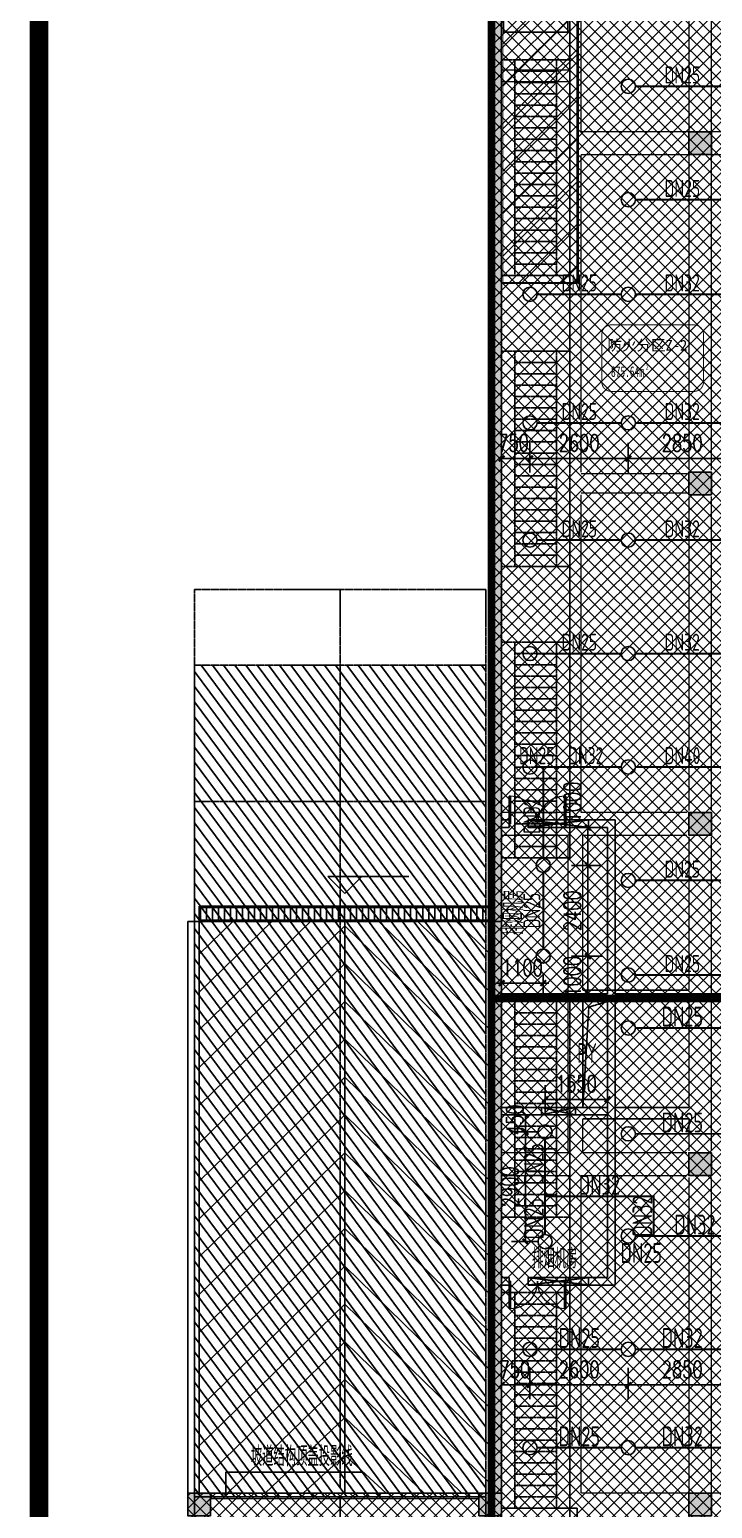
# Model space of a CAD drawing. Extents: x 6824721 to 16538177, y 2478193 to 6665639.
# Drawn here: x 8690830 to 8708889, y 2774596 to 2813701 of the extents above; entities that cross this region are included whole.
import ezdxf

# ---------------------------------------------------------------- set-up
doc = ezdxf.new("R2010")
doc.units = 0
doc.header["$LTSCALE"] = 10
doc.linetypes.add('CONTINOUS', pattern=[0])
doc.linetypes.add('DASH', pattern=[0.35, 0.25, -0.1])
for name, color, linetype in [('0-wo', 8, 'Continuous'), ('0-绿', 3, 'Continuous'), ('0-蓝', 5, 'Continuous'), ('PUB_HATCH', 8, 'Continuous'), ('S-梁-实线', 4, 'CONTINOUS'), ('S-梁-虚线', 4, 'DASH'), ('STAIR', 2, 'Continuous'), ('W-EQUIP_喷头', 7, 'Continuous'), ('W-PIPE-喷淋中', 6, 'Continuous'), ('W-TEXT_喷淋', 7, 'Continuous'), ('W-TWT_DIM', 3, 'Continuous'), ('WALL', 9, 'Continuous'), ('画水辅助', 6, 'Continuous'), ('雨棚投影', 147, 'Continuous')]:
    doc.layers.add(name, color=color, linetype=linetype)
doc.layers.add('钢梁', color=141, linetype='Continuous', lineweight=18)
doc.styles.add('8B2_02', font='tssdeng.shx', dxfattribs={"width": 0.7, "bigfont": 'TSSDCHN.shx'})
doc.styles.add('_TCH_DIM_T3', font='SIMPLEX', dxfattribs={"width": 0.705882, "bigfont": 'GBCBIG'})
doc.styles.get("Standard").update_dxf_attribs({"font": 'TSSDENG.shx', "width": 0.7, "bigfont": 'TSSDCHN.shx'})
doc.styles.add('黑体', font='simhei.ttf', dxfattribs={"width": 0.65})
doc.dimstyles.new('_TWT_ARCH&&150', dxfattribs={"dimtxt": 446.25, "dimasz": 150, "dimexe": 375, "dimexo": 450, "dimgap": 189.375, "dimtad": 1, "dimdec": 0, "dimzin": 0, "dimdsep": 46, "dimtxsty": '_TCH_DIM_T3', "dimblk": 'ARCHTICK', "dimcen": 0.09, "dimclrt": 7, "dimazin": 2, "dimtfac": 1, "dimtdec": 0, "dimtix": 1, "dimtmove": 2, "dimatfit": 3, "dimfxl": 0, "dimtolj": 1, "dimtzin": 0, "dimarcsym": 0})

# ---------------------------------------------------------------- blocks, each defined once
blk = doc.blocks.new('坡道')
at = {"layer": '雨棚投影', "linetype": 'DASH', "lineweight": -3, "ltscale": 2}
h = blk.add_hatch(dxfattribs=at)
h.set_pattern_fill('ANSI31', color=256, scale=150, angle=-188.4522)
h.set_pattern_definition([(216.54779, (-338929, -816830.86), (141.80179, -191.3002), [])])
h.paths.add_polyline_path([(-138268, -490122), (-160257, -490122), (-160257, -497822), (-138268, -497822)])
at = {"layer": 'STAIR', "ltscale": 5}
blk.add_line((-118658, -493972), (-138268, -493972), dxfattribs=at)
blk.add_lwpolyline([(-118658, -490122), (-138268, -490122), (-138268, -497822), (-118658, -497822)], close=True, dxfattribs=at)
at = {"layer": '雨棚投影', "linetype": 'DASH', "lineweight": -3, "ltscale": 2}
for p, q in [((-160258, -490122), (-160258, -497822)), ((-156658, -490122), (-156658, -497822)), ((-138499, -493972), (-162258, -493972))]:
    blk.add_line(p, q, dxfattribs=at)
for points in [[(-138268, -490122), (-162258, -490122), (-162258, -497822), (-138268, -497822)], [(-138268, -490122), (-160257, -490122), (-160257, -497822), (-138268, -497822)]]:
    blk.add_lwpolyline(points, close=True, dxfattribs=at)
blk = doc.blocks.new('A$C405108C4')
at = {"color": 252, "linetype": 'DASH'}
for points in [[(-2949, -151348), (-4549, -151550)], [(-4549, -151348), (-2949, -151550)], [(-3299, -155950), (-4199, -156150)], [(-4199, -155950), (-3299, -156150)], [(-3299, -158950), (-4199, -159150)], [(-4199, -158950), (-3299, -159150)], [(-2949, -163450), (-4549, -163650)], [(-2949, -163650), (-4549, -163450)]]:
    blk.add_lwpolyline(points, dxfattribs=at)
at = {"layer": '画水辅助', "color": 4}
for points in [[(-2949, -151550), (-4549, -151550), (-4549, -151348), (-2949, -151348)], [(-4199, -155950), (-3299, -155950), (-3299, -156150), (-4199, -156150)], [(-4199, -158950), (-3299, -158950), (-3299, -159150), (-4199, -159150)], [(-2949, -163450), (-4549, -163450), (-4549, -163650), (-2949, -163650)]]:
    blk.add_lwpolyline(points, close=True, dxfattribs=at)
blk = doc.blocks.new('_FZH')
blk.add_lwpolyline([(-0.5, -0.5), (0.5, -0.5), (0.5, 0.5), (-0.5, 0.5)], close=True)
at = {"layer": 'PUB_HATCH'}
blk.add_solid([(-0.5, -0.5), (0.5, -0.5), (-0.5, 0.5), (0.5, 0.5)], dxfattribs=at)
blk = doc.blocks.new('$DorLib2D$00000002')
for p, q in [((-0.5, 0), (-0.5, 0.4875)), ((-0.475, 0.4875), (-0.5, 0.4875)), ((-0.475, 0), (-0.475, 0.4875)), ((0.475, 0), (0.475, 0.4875)), ((0.475, 0.4875), (0.5, 0.4875)), ((0.5, 0), (0.5, 0.4875)), ((-0.5, 0), (-0.475, 0)), ((0.5, 0), (0.475, 0))]:
    blk.add_line(p, q)
at = {"lineweight": 13}
for centre, start, end in [((-0.4875, 0), 0, 88.53072), ((0.4875, 0), 91.46928, 180)]:
    blk.add_arc(centre, 0.4875, start, end, dxfattribs=at)
blk = doc.blocks.new('jkl6')
at = {"layer": '0-蓝', "color": 6, "linetype": 'DASH', "ltscale": 3, "const_width": 25}
blk.add_lwpolyline([(-88168, 706275), (-85978, 706275, 0.414214), (-85728, 706525), (-85728, 707784, 0.414214), (-85978, 708034), (-88168, 708034, 0.414214), (-88418, 707784), (-88418, 706525, 0.414214)], format="xyb", close=True, dxfattribs=at)
at = {"layer": '0-绿', "color": 6, "linetype": 'DASH', "style": '黑体'}
blk.add_text('防火分区Z-2', height=281.6, dxfattribs=at).set_placement((-88269, 707355))
at = {"layer": '0-绿', "color": 6, "linetype": 'DASH', "style": '黑体', "width": 0.65}
for s, height, p in [('875.64m', 281.6, (-88175, 706659)), ('2', 141, (-87254, 706846))]:
    blk.add_text(s, height=height, dxfattribs=at).set_placement(p)
blk = doc.blocks.new('jkytk')
h = blk.add_hatch()
h.set_pattern_fill('ANSI31', color=252, scale=500)
h.set_pattern_definition([(45, (8493122.4, 3120586.9), (-561.266, 561.266), [])])
h.paths.add_polyline_path([(8399964, 2815627), (8399964, 2833127), (8397964, 2833127), (8397964, 2815627)])
at = {"color": 1, "const_width": 20}
blk.add_lwpolyline([(8399964, 2815627), (8399964, 2833127), (8397964, 2833127), (8397964, 2815627), (8399964, 2815627)], dxfattribs=at)
at = {"layer": 'WALL', "color": 1, "const_width": 200}
blk.add_lwpolyline([(8397664, 2833027), (8397664, 2796726), (8417164, 2796726), (8417164, 2801677), (8425839, 2801652), (8425839, 2802402), (8425839, 2819527), (8419664, 2819527), (8419664, 2828577), (8414964, 2828577), (8414964, 2833027), (8397664, 2833027)], dxfattribs=at)
blk.add_lwpolyline([(8417164, 2796727), (8397664, 2796726), (8397664, 2757024, 0.414007), (8401664, 2753027, 0), (8417114, 2753027), (8417114, 2765427), (8411314, 2765427), (8411314, 2783127), (8413214, 2783127), (8413214, 2780577), (8417164, 2780577), (8417164, 2796727)], format="xyb", dxfattribs=at)
blk = doc.blocks.new('LIANGMOBAN')
at = {"layer": 'S-梁-实线', "lineweight": 18}
for p, q in [((1833841, 98353), (1835641, 98353)), ((1835641, 98353), (1835641, 97028)), ((1833541, 96428), (1833541, 88028)), ((1833841, 88028), (1833841, 96428)), ((1835641, 96428), (1835641, 88028)), ((1833541, 87428), (1833541, 79028)), ((1833841, 79028), (1833841, 87428)), ((1835641, 87428), (1835641, 79028)), ((1835641, 79028), (1833841, 79028)), ((1833541, 78428), (1833541, 70028)), ((1833541, 69428), (1833541, 61028)), ((1833841, 69428), (1835641, 69428)), ((1833841, 61028), (1833841, 69428)), ((1835641, 69428), (1835641, 61028)), ((1833241, 60878), (1826141, 60878))]:
    blk.add_line(p, q, dxfattribs=at)
at = {"layer": 'S-梁-虚线', "color": 8, "lineweight": 18}
for p, q in [((1835641, 105428), (1835641, 98653)), ((1835941, 97028), (1835941, 105428)), ((1838791, 105428), (1838791, 97028)), ((1839391, 97028), (1839391, 105428)), ((1835641, 98653), (1833841, 98653)), ((1838791, 97028), (1835941, 97028)), ((1846591, 97028), (1839391, 97028)), ((1835941, 96428), (1838791, 96428)), ((1835941, 88028), (1835941, 96428)), ((1838791, 96428), (1838791, 88078)), ((1839391, 88078), (1839391, 96428)), ((1839391, 96428), (1846591, 96428)), ((1838741, 87978), (1835941, 87978)), ((1835941, 87478), (1838741, 87478)), ((1835941, 79028), (1835941, 87428)), ((1838791, 87378), (1838791, 79078)), ((1839391, 79078), (1839391, 87378)), ((1838741, 79028), (1835941, 79028)), ((1833841, 78428), (1835591, 78428)), ((1833841, 70028), (1833841, 78428)), ((1835591, 78428), (1835591, 70028)), ((1835991, 78428), (1838741, 78428)), ((1835991, 74328), (1835991, 78428)), ((1838791, 78378), (1838791, 74328)), ((1839391, 70078), (1839391, 78378)), ((1835991, 71228), (1835991, 74028)), ((1838791, 74028), (1838791, 71228)), ((1835991, 70028), (1835991, 70928)), ((1838791, 70928), (1838791, 70078)), ((1835591, 70028), (1833841, 70028)), ((1838741, 70028), (1835991, 70028)), ((1835941, 69428), (1838741, 69428)), ((1835941, 61028), (1835941, 69428)), ((1838791, 69378), (1838791, 61028)), ((1839391, 61028), (1839391, 69378)), ((1838791, 61028), (1835941, 61028)), ((1846541, 61028), (1839391, 61028))]:
    blk.add_line(p, q, dxfattribs=at)
at = {"layer": 'S-梁-虚线', "color": 8}
for p, q in [((1835991, 74328), (1838791, 74328)), ((1835991, 74028), (1836641, 74028)), ((1836641, 74028), (1836641, 71228)), ((1836841, 74028), (1838791, 74028)), ((1836841, 74028), (1836841, 71228)), ((1835991, 71228), (1836641, 71228)), ((1836841, 71228), (1838791, 71228)), ((1835991, 70928), (1838791, 70928))]:
    blk.add_line(p, q, dxfattribs=at)
blk = doc.blocks.new('_ArchTick')
at = {"color": 0, "linetype": 'ByBlock', "const_width": 0.4}
blk.add_lwpolyline([(-0.5, -0.5), (0.5, 0.5)], dxfattribs=at)
blk = doc.blocks.new('*D406')
at = {"layer": 'Defpoints', "color": 0, "transparency": 16777216}
for p in [(8706114, 2785412), (8704464, 2784551), (8706114, 2784551)]:
    blk.add_point(p, dxfattribs=at)
at = {"layer": 'W-TWT_DIM', "color": 0, "lineweight": -2, "transparency": 16777216}
for p, q in [((8704464, 2785001), (8704464, 2785787)), ((8706114, 2785001), (8706114, 2785787)), ((8704464, 2785412), (8706114, 2785412))]:
    blk.add_line(p, q, dxfattribs=at)
at = {"layer": 'W-TWT_DIM', "color": 0, "lineweight": -2, "transparency": 16777216, "xscale": 150, "yscale": 150, "zscale": 150, "rotation": 180}
blk.add_blockref('_ArchTick', (8704464, 2785412), dxfattribs=at)
at = {"layer": 'W-TWT_DIM', "color": 0, "lineweight": -2, "transparency": 16777216, "xscale": 150, "yscale": 150, "zscale": 150}
blk.add_blockref('_ArchTick', (8706114, 2785412), dxfattribs=at)
at = {"layer": 'W-TWT_DIM', "color": 7, "transparency": 16777216, "insert": (8705289, 2785825), "char_height": 446.2, "attachment_point": 5, "style": '_TCH_DIM_T3'}
blk.add_mtext('\\A1;1650', dxfattribs=at)
blk = doc.blocks.new('*D775')
at = {"layer": 'Defpoints', "color": 0, "transparency": 16777216}
for p in [(8703947, 2784551), (8704714, 2784551), (8704714, 2781651)]:
    blk.add_point(p, dxfattribs=at)
at = {"layer": 'W-TWT_DIM', "color": 0, "lineweight": -2, "transparency": 16777216}
for p, q in [((8704264, 2784551), (8703572, 2784551)), ((8703947, 2781651), (8703947, 2784551)), ((8704264, 2781651), (8703572, 2781651))]:
    blk.add_line(p, q, dxfattribs=at)
at = {"layer": 'W-TWT_DIM', "color": 0, "lineweight": -2, "transparency": 16777216, "xscale": 150, "yscale": 150, "zscale": 150}
for p, rotation in [((8703947, 2784551), 90), ((8703947, 2781651), 270)]:
    blk.add_blockref('_ArchTick', p, dxfattribs=dict(at, rotation=rotation))
at = {"layer": 'W-TWT_DIM', "color": 7, "transparency": 16777216, "insert": (8703534, 2783101), "char_height": 446.2, "attachment_point": 5, "rotation": 90, "style": '_TCH_DIM_T3'}
blk.add_mtext('\\A1;2900', dxfattribs=at)
blk = doc.blocks.new('*D776')
at = {"layer": 'Defpoints', "color": 0, "transparency": 16777216}
for p in [(8703947, 2785001), (8704714, 2785001), (8704714, 2784551)]:
    blk.add_point(p, dxfattribs=at)
at = {"layer": 'W-TWT_DIM', "color": 0, "lineweight": -2, "transparency": 16777216}
for p, q in [((8704264, 2785001), (8703572, 2785001)), ((8703947, 2784551), (8703947, 2785001)), ((8704264, 2784551), (8703572, 2784551))]:
    blk.add_line(p, q, dxfattribs=at)
at = {"layer": 'W-TWT_DIM', "color": 0, "lineweight": -2, "transparency": 16777216, "xscale": 150, "yscale": 150, "zscale": 150}
for p, rotation in [((8703947, 2785001), 90), ((8703947, 2784551), 270)]:
    blk.add_blockref('_ArchTick', p, dxfattribs=dict(at, rotation=rotation))
at = {"layer": 'W-TWT_DIM', "color": 7, "transparency": 16777216, "insert": (8703664, 2784874), "char_height": 446.2, "attachment_point": 5, "rotation": 90, "style": '_TCH_DIM_T3'}
blk.add_mtext('\\A1;450', dxfattribs=at)
blk = doc.blocks.new('*D908')
at = {"layer": 'Defpoints', "color": 0, "transparency": 16777216}
for p in [(8703314, 2789201), (8704414, 2789201), (8704414, 2788486)]:
    blk.add_point(p, dxfattribs=at)
at = {"layer": 'W-TWT_DIM', "color": 0, "lineweight": -2, "transparency": 16777216}
for p, q in [((8703314, 2788751), (8703314, 2788111)), ((8704414, 2788751), (8704414, 2788111)), ((8703314, 2788486), (8703164, 2788486)), ((8703314, 2788486), (8704414, 2788486)), ((8704414, 2788486), (8704564, 2788486))]:
    blk.add_line(p, q, dxfattribs=at)
at = {"layer": 'W-TWT_DIM', "color": 0, "lineweight": -2, "transparency": 16777216, "xscale": 150, "yscale": 150, "zscale": 150}
blk.add_blockref('_ArchTick', (8703314, 2788486), dxfattribs=at)
at = {"layer": 'W-TWT_DIM', "color": 0, "lineweight": -2, "transparency": 16777216, "xscale": 150, "yscale": 150, "zscale": 150, "rotation": 180}
blk.add_blockref('_ArchTick', (8704414, 2788486), dxfattribs=at)
at = {"layer": 'W-TWT_DIM', "color": 7, "transparency": 16777216, "insert": (8703864, 2788898), "char_height": 446.2, "attachment_point": 5, "style": '_TCH_DIM_T3'}
blk.add_mtext('\\A1;1100', dxfattribs=at)
blk = doc.blocks.new('*D909')
at = {"layer": 'Defpoints', "color": 0, "transparency": 16777216}
for p in [(8704714, 2789201), (8705598, 2789201), (8704714, 2788201)]:
    blk.add_point(p, dxfattribs=at)
at = {"layer": 'W-TWT_DIM', "color": 0, "lineweight": -2, "transparency": 16777216}
for p, q in [((8705164, 2789201), (8705973, 2789201)), ((8705598, 2788201), (8705598, 2789201)), ((8705164, 2788201), (8705973, 2788201))]:
    blk.add_line(p, q, dxfattribs=at)
at = {"layer": 'W-TWT_DIM', "color": 0, "lineweight": -2, "transparency": 16777216, "xscale": 150, "yscale": 150, "zscale": 150}
for p, rotation in [((8705598, 2789201), 90), ((8705598, 2788201), 270)]:
    blk.add_blockref('_ArchTick', p, dxfattribs=dict(at, rotation=rotation))
at = {"layer": 'W-TWT_DIM', "color": 7, "transparency": 16777216, "insert": (8705185, 2788667), "char_height": 446.2, "attachment_point": 5, "rotation": 90, "style": '_TCH_DIM_T3'}
blk.add_mtext('\\A1;1000', dxfattribs=at)
blk = doc.blocks.new('*D910')
at = {"layer": 'Defpoints', "color": 0, "transparency": 16777216}
for p in [(8704714, 2791601), (8705598, 2791601), (8704714, 2789201)]:
    blk.add_point(p, dxfattribs=at)
at = {"layer": 'W-TWT_DIM', "color": 0, "lineweight": -2, "transparency": 16777216}
for p, q in [((8705164, 2791601), (8705973, 2791601)), ((8705598, 2789201), (8705598, 2791601)), ((8705164, 2789201), (8705973, 2789201))]:
    blk.add_line(p, q, dxfattribs=at)
at = {"layer": 'W-TWT_DIM', "color": 0, "lineweight": -2, "transparency": 16777216, "xscale": 150, "yscale": 150, "zscale": 150}
for p, rotation in [((8705598, 2791601), 90), ((8705598, 2789201), 270)]:
    blk.add_blockref('_ArchTick', p, dxfattribs=dict(at, rotation=rotation))
at = {"layer": 'W-TWT_DIM', "color": 7, "transparency": 16777216, "insert": (8705185, 2790401), "char_height": 446.2, "attachment_point": 5, "rotation": 90, "style": '_TCH_DIM_T3'}
blk.add_mtext('\\A1;2400', dxfattribs=at)
blk = doc.blocks.new('*D911')
at = {"layer": 'Defpoints', "color": 0, "transparency": 16777216}
for p in [(8704714, 2792601), (8705598, 2792601), (8704714, 2791601)]:
    blk.add_point(p, dxfattribs=at)
at = {"layer": 'W-TWT_DIM', "color": 0, "lineweight": -2, "transparency": 16777216}
for p, q in [((8705164, 2792601), (8705973, 2792601)), ((8705598, 2791601), (8705598, 2792601)), ((8705164, 2791601), (8705973, 2791601))]:
    blk.add_line(p, q, dxfattribs=at)
at = {"layer": 'W-TWT_DIM', "color": 0, "lineweight": -2, "transparency": 16777216, "xscale": 150, "yscale": 150, "zscale": 150}
for p, rotation in [((8705598, 2792601), 90), ((8705598, 2791601), 270)]:
    blk.add_blockref('_ArchTick', p, dxfattribs=dict(at, rotation=rotation))
at = {"layer": 'W-TWT_DIM', "color": 7, "transparency": 16777216, "insert": (8705185, 2793276), "char_height": 446.2, "attachment_point": 5, "rotation": 90, "style": '_TCH_DIM_T3'}
blk.add_mtext('\\A1;1000', dxfattribs=at)
blk = doc.blocks.new('*D1398')
at = {"layer": 'Defpoints', "color": 0, "transparency": 16777216}
for p in [(8706664, 2803222), (8709514, 2803222), (8709514, 2802360)]:
    blk.add_point(p, dxfattribs=at)
at = {"layer": 'W-TWT_DIM', "color": 0, "lineweight": -2, "transparency": 16777216}
for p, q in [((8706664, 2802772), (8706664, 2801985)), ((8709514, 2802772), (8709514, 2801985)), ((8706664, 2802360), (8709514, 2802360))]:
    blk.add_line(p, q, dxfattribs=at)
at = {"layer": 'W-TWT_DIM', "color": 0, "lineweight": -2, "transparency": 16777216, "xscale": 150, "yscale": 150, "zscale": 150, "rotation": 180}
blk.add_blockref('_ArchTick', (8706664, 2802360), dxfattribs=at)
at = {"layer": 'W-TWT_DIM', "color": 0, "lineweight": -2, "transparency": 16777216, "xscale": 150, "yscale": 150, "zscale": 150}
blk.add_blockref('_ArchTick', (8709514, 2802360), dxfattribs=at)
at = {"layer": 'W-TWT_DIM', "color": 7, "transparency": 16777216, "insert": (8708089, 2802772), "char_height": 446.2, "attachment_point": 5, "style": '_TCH_DIM_T3'}
blk.add_mtext('\\A1;2850', dxfattribs=at)
blk = doc.blocks.new('*D1399')
at = {"layer": 'Defpoints', "color": 0, "transparency": 16777216}
for p in [(8704064, 2803222), (8706664, 2803222), (8706664, 2802360)]:
    blk.add_point(p, dxfattribs=at)
at = {"layer": 'W-TWT_DIM', "color": 0, "lineweight": -2, "transparency": 16777216}
for p, q in [((8704064, 2802772), (8704064, 2801985)), ((8706664, 2802772), (8706664, 2801985)), ((8704064, 2802360), (8706664, 2802360))]:
    blk.add_line(p, q, dxfattribs=at)
at = {"layer": 'W-TWT_DIM', "color": 0, "lineweight": -2, "transparency": 16777216, "xscale": 150, "yscale": 150, "zscale": 150, "rotation": 180}
blk.add_blockref('_ArchTick', (8704064, 2802360), dxfattribs=at)
at = {"layer": 'W-TWT_DIM', "color": 0, "lineweight": -2, "transparency": 16777216, "xscale": 150, "yscale": 150, "zscale": 150}
blk.add_blockref('_ArchTick', (8706664, 2802360), dxfattribs=at)
at = {"layer": 'W-TWT_DIM', "color": 7, "transparency": 16777216, "insert": (8705364, 2802772), "char_height": 446.2, "attachment_point": 5, "style": '_TCH_DIM_T3'}
blk.add_mtext('\\A1;2600', dxfattribs=at)
blk = doc.blocks.new('*D1400')
at = {"layer": 'Defpoints', "color": 0, "transparency": 16777216}
for p in [(8703314, 2803222), (8704064, 2803222), (8704064, 2802360)]:
    blk.add_point(p, dxfattribs=at)
at = {"layer": 'W-TWT_DIM', "color": 0, "lineweight": -2, "transparency": 16777216}
for p, q in [((8703314, 2802772), (8703314, 2801985)), ((8704064, 2802772), (8704064, 2801985)), ((8703314, 2802360), (8704064, 2802360))]:
    blk.add_line(p, q, dxfattribs=at)
at = {"layer": 'W-TWT_DIM', "color": 0, "lineweight": -2, "transparency": 16777216, "xscale": 150, "yscale": 150, "zscale": 150, "rotation": 180}
blk.add_blockref('_ArchTick', (8703314, 2802360), dxfattribs=at)
at = {"layer": 'W-TWT_DIM', "color": 0, "lineweight": -2, "transparency": 16777216, "xscale": 150, "yscale": 150, "zscale": 150}
blk.add_blockref('_ArchTick', (8704064, 2802360), dxfattribs=at)
at = {"layer": 'W-TWT_DIM', "color": 7, "transparency": 16777216, "insert": (8703629, 2802772), "char_height": 446.2, "attachment_point": 5, "style": '_TCH_DIM_T3'}
blk.add_mtext('\\A1;750', dxfattribs=at)
blk = doc.blocks.new('*D1413')
at = {"layer": 'Defpoints', "color": 0, "transparency": 16777216}
for p in [(8706664, 2778764), (8709514, 2778764), (8709514, 2777860)]:
    blk.add_point(p, dxfattribs=at)
at = {"layer": 'W-TWT_DIM', "color": 0, "lineweight": -2, "transparency": 16777216}
for p, q in [((8706664, 2778314), (8706664, 2777485)), ((8709514, 2778314), (8709514, 2777485)), ((8706664, 2777860), (8709514, 2777860))]:
    blk.add_line(p, q, dxfattribs=at)
at = {"layer": 'W-TWT_DIM', "color": 0, "lineweight": -2, "transparency": 16777216, "xscale": 150, "yscale": 150, "zscale": 150, "rotation": 180}
blk.add_blockref('_ArchTick', (8706664, 2777860), dxfattribs=at)
at = {"layer": 'W-TWT_DIM', "color": 0, "lineweight": -2, "transparency": 16777216, "xscale": 150, "yscale": 150, "zscale": 150}
blk.add_blockref('_ArchTick', (8709514, 2777860), dxfattribs=at)
at = {"layer": 'W-TWT_DIM', "color": 7, "transparency": 16777216, "insert": (8708089, 2778272), "char_height": 446.2, "attachment_point": 5, "style": '_TCH_DIM_T3'}
blk.add_mtext('\\A1;2850', dxfattribs=at)
blk = doc.blocks.new('*D1414')
at = {"layer": 'Defpoints', "color": 0, "transparency": 16777216}
for p in [(8704064, 2778764), (8706664, 2778764), (8706664, 2777860)]:
    blk.add_point(p, dxfattribs=at)
at = {"layer": 'W-TWT_DIM', "color": 0, "lineweight": -2, "transparency": 16777216}
for p, q in [((8704064, 2778314), (8704064, 2777485)), ((8706664, 2778314), (8706664, 2777485)), ((8704064, 2777860), (8706664, 2777860))]:
    blk.add_line(p, q, dxfattribs=at)
at = {"layer": 'W-TWT_DIM', "color": 0, "lineweight": -2, "transparency": 16777216, "xscale": 150, "yscale": 150, "zscale": 150, "rotation": 180}
blk.add_blockref('_ArchTick', (8704064, 2777860), dxfattribs=at)
at = {"layer": 'W-TWT_DIM', "color": 0, "lineweight": -2, "transparency": 16777216, "xscale": 150, "yscale": 150, "zscale": 150}
blk.add_blockref('_ArchTick', (8706664, 2777860), dxfattribs=at)
at = {"layer": 'W-TWT_DIM', "color": 7, "transparency": 16777216, "insert": (8705364, 2778272), "char_height": 446.2, "attachment_point": 5, "style": '_TCH_DIM_T3'}
blk.add_mtext('\\A1;2600', dxfattribs=at)
blk = doc.blocks.new('*D1415')
at = {"layer": 'Defpoints', "color": 0, "transparency": 16777216}
for p in [(8703314, 2778764), (8704064, 2778764), (8704064, 2777860)]:
    blk.add_point(p, dxfattribs=at)
at = {"layer": 'W-TWT_DIM', "color": 0, "lineweight": -2, "transparency": 16777216}
for p, q in [((8703314, 2778314), (8703314, 2777485)), ((8704064, 2778314), (8704064, 2777485)), ((8703314, 2777860), (8704064, 2777860))]:
    blk.add_line(p, q, dxfattribs=at)
at = {"layer": 'W-TWT_DIM', "color": 0, "lineweight": -2, "transparency": 16777216, "xscale": 150, "yscale": 150, "zscale": 150, "rotation": 180}
blk.add_blockref('_ArchTick', (8703314, 2777860), dxfattribs=at)
at = {"layer": 'W-TWT_DIM', "color": 0, "lineweight": -2, "transparency": 16777216, "xscale": 150, "yscale": 150, "zscale": 150}
blk.add_blockref('_ArchTick', (8704064, 2777860), dxfattribs=at)
at = {"layer": 'W-TWT_DIM', "color": 7, "transparency": 16777216, "insert": (8703664, 2778272), "char_height": 446.2, "attachment_point": 5, "style": '_TCH_DIM_T3'}
blk.add_mtext('\\A1;750', dxfattribs=at)
blk = doc.blocks.new('$TwtSys$00000125')
blk.add_circle((0, 0, 0), 1)

msp = doc.modelspace()

# ---------------------------------------------------------------- hatches: boundary and pattern name
h = msp.add_hatch()
h.set_pattern_fill('ANSI37', color=8, scale=150)
h.set_pattern_definition([(45, (8303016.86, 2710265.2), (-168.3798, 168.3798), []), (135, (8303016.86, 2710265.2), (-168.3798, -168.3798), [])])
h.paths.add_polyline_path([(8824414.1, 2949451.5), (8824414.1, 2935151.5), (8842714.1, 2935151.5), (8842714.1, 2879526.5), (8827964.1, 2879526.5), (8827964.1, 2881476.5), (8830839.1, 2881476.5), (8830939.1, 2886876.5), (8804334.6, 2886876.5), (8804142.3, 2820149.7), (8833564.1, 2820152.3), (8833564.1, 2817714.5), (8841204.8, 2810768), (8839163.9, 2808501.4), (8843102.6, 2804955), (8820829.2, 2780217.9), (8820829.2, 2770055.4), (8785124.6, 2730401.5), (8708264.1, 2730401.5), (8708264.1, 2736351.5), (8695014.1, 2750701.5), (8695014.1, 2775001.5), (8703014.1, 2775002.8), (8703014.1, 2949451.5), (8712039.3, 2949451.5)])
at = {"layer": '0-wo'}
for points in [[(8703314.1, 2824401.5), (8703014.1, 2824401.5), (8703014.1, 2792701.5), (8703314.1, 2792701.5)], [(8703314.1, 2792701.5), (8703014.1, 2792701.5), (8703014.1, 2785101.5), (8703314.1, 2785101.5)], [(8703314.1, 2785101.5), (8703014.1, 2785101.5), (8703014.1, 2780601.5), (8703314.1, 2780601.5)], [(8703014.1, 2775001.5), (8703314.1, 2775001.5), (8703314.1, 2780601.5), (8703014.1, 2780601.5)]]:
    msp.add_hatch(color=8, dxfattribs=at).paths.add_polyline_path(points)
at = {"layer": '0-wo', "linetype": 'DASH'}
h = msp.add_hatch(dxfattribs=at)
h.set_pattern_fill('ANSI31', color=8, scale=100, angle=585, style=0)
h.set_pattern_definition([(270, (5610046.03, 2023374.56), (158.75, -1e-13), [])])
h.paths.add_polyline_path([(8702984, 2790150.5), (8702984, 2790490.5), (8695344, 2790490.5), (8695344, 2790150.5)])
at = {"layer": 'W-PIPE-喷淋中'}
for points in [[(8707337.8, 2782851.5), (8707364.1, 2782851.5), (8707364.1, 2782877.7)], [(8707337.8, 2782851.5), (8707337.8, 2782877.7), (8707364.1, 2782877.7)]]:
    msp.add_hatch(color=256, dxfattribs=at).paths.add_polyline_path(points)

# ---------------------------------------------------------------- linework, layer by layer
at = {"layer": '0-wo', "color": 8}
for p, q in [((8703014.1, 2824401.5), (8703014.1, 2792701.5)), ((8703314.1, 2824401.5), (8703314.1, 2792701.5)), ((8705114.1, 2807201.5), (8705114.1, 2819501.5)), ((8705314.1, 2807001.5), (8705314.1, 2819401.5)), ((8703314.1, 2807201.5), (8705114.1, 2807201.5)), ((8703314.1, 2807201.5), (8703314.1, 2807001.5)), ((8703314.1, 2807001.5), (8705314.1, 2807001.5)), ((8703014.1, 2792701.5), (8703014.1, 2785101.5)), ((8703514.1, 2792801.5), (8703314.1, 2792801.5)), ((8703314.1, 2792701.5), (8703314.1, 2785101.5)), ((8703314.1, 2792601.5), (8703514.1, 2792601.5)), ((8703514.1, 2792601.5), (8703514.1, 2792801.5)), ((8706314.1, 2792801.5), (8705014.1, 2792801.5)), ((8705014.1, 2792801.5), (8705014.1, 2792601.5)), ((8705014.1, 2792601.5), (8706114.1, 2792601.5)), ((8706114.1, 2792601.5), (8706114.1, 2788201.5)), ((8706314.1, 2792801.5), (8706314.1, 2788201.5)), ((8699164, 2790856.6), (8698714, 2791306.6)), ((8698714, 2791306.6), (8700858.2, 2791306.6)), ((8699164, 2790856.6), (8699614, 2791306.6)), ((8703314.1, 2790120.5), (8695014.1, 2790120.5)), ((8695014.1, 2790120.5), (8695014.1, 2775001.5)), ((8695314.1, 2790120.5, 0), (8695314.1, 2775001.5)), ((8699164.1, 2775001.5, 0), (8699164.1, 2790120.5, 0)), ((8703014.1, 2790120.5, 0), (8703014.1, 2775001.5)), ((8703314.1, 2790120.5, 0), (8703314.1, 2775001.5)), ((8706114.1, 2788201.5), (8703314.1, 2788201.5)), ((8703314.1, 2788001.5), (8703314.1, 2788201.5)), ((8706114.1, 2788001.5), (8703314.1, 2788001.5)), ((8706114.1, 2788001.5), (8706114.1, 2785201.5)), ((8711564.1, 2788201.5), (8706314.1, 2788201.5)), ((8706314.1, 2788001.5), (8706314.1, 2785101.5)), ((8706314.1, 2788001.5), (8711564.1, 2788001.5)), ((8703014.1, 2785101.5), (8703014.1, 2780601.5)), ((8706114.1, 2785201.5), (8703314.1, 2785201.5)), ((8703314.1, 2785101.5), (8703314.1, 2780601.5)), ((8706314.1, 2785101.5), (8706314.1, 2780501.5)), ((8706114.1, 2785001.5), (8703314.1, 2785001.5)), ((8706114.1, 2785001.5), (8706114.1, 2780701.5)), ((8703014.1, 2780601.5), (8703014.1, 2775001.5)), ((8703514.1, 2780701.5), (8703314.1, 2780701.5)), ((8703314.1, 2780601.5), (8703314.1, 2775001.5)), ((8703314.1, 2780501.5), (8703514.1, 2780501.5)), ((8703514.1, 2780501.5), (8703514.1, 2780701.5)), ((8706114.1, 2780701.5), (8705014.1, 2780701.5)), ((8705014.1, 2780701.5), (8705014.1, 2780501.5)), ((8705014.1, 2780501.5), (8706314.1, 2780501.5)), ((8696019, 2774901.5), (8696019, 2775554.2)), ((8696019, 2775554.2), (8699627.1, 2775554.2)), ((8695014.1, 2775001.5), (8703314.1, 2775001.5, 0)), ((8703314.1, 2774601.5), (8705314.1, 2774601.5)), ((8705314.1, 2757601.5), (8705314.1, 2774601.5))]:
    msp.add_line(p, q, dxfattribs=at)
at = {"layer": '0-wo', "color": 8, "linetype": 'DASH', "lineweight": -3, "ltscale": 2}
for p, q in [((8703314.1, 2791801.5), (8703314.1, 2817337.7)), ((8705114.1, 2791801.5), (8705114.1, 2815648.7)), ((8703314.1, 2812901.5), (8705114.1, 2812901.5)), ((8703664.1, 2807201.5), (8703664.1, 2812901.5)), ((8704764.1, 2807201.5), (8704764.1, 2812901.5)), ((8703664.1, 2812601.5), (8704764.1, 2812601.5)), ((8703664.1, 2812301.5), (8704764.1, 2812301.5)), ((8703664.1, 2812001.5), (8704764.1, 2812001.5)), ((8703664.1, 2811701.5), (8704764.1, 2811701.5)), ((8703664.1, 2811401.5), (8704764.1, 2811401.5)), ((8703664.1, 2811101.5), (8704764.1, 2811101.5)), ((8703664.1, 2810801.5), (8704764.1, 2810801.5)), ((8703664.1, 2810501.5), (8704764.1, 2810501.5)), ((8703664.1, 2810201.5), (8704764.1, 2810201.5)), ((8703664.1, 2809901.5), (8704764.1, 2809901.5)), ((8703664.1, 2809601.5), (8704764.1, 2809601.5)), ((8703664.1, 2809301.5), (8704764.1, 2809301.5)), ((8703664.1, 2809001.5), (8704764.1, 2809001.5)), ((8703664.1, 2808701.5), (8704764.1, 2808701.5)), ((8703664.1, 2808401.5), (8704764.1, 2808401.5)), ((8703664.1, 2808101.5), (8704764.1, 2808101.5)), ((8703664.1, 2807801.5), (8704764.1, 2807801.5)), ((8703664.1, 2807501.5), (8704764.1, 2807501.5)), ((8703314.1, 2807201.5), (8705114.1, 2807201.5)), ((8703314.1, 2805201.5), (8705114.1, 2805201.5)), ((8703664.1, 2799501.5), (8703664.1, 2805201.5)), ((8704764.1, 2799501.5), (8704764.1, 2805201.5)), ((8703664.1, 2804901.5), (8704764.1, 2804901.5)), ((8703664.1, 2804601.5), (8704764.1, 2804601.5)), ((8703664.1, 2804301.5), (8704764.1, 2804301.5)), ((8703664.1, 2804001.5), (8704764.1, 2804001.5)), ((8703664.1, 2803701.5), (8704764.1, 2803701.5)), ((8703664.1, 2803401.5), (8704764.1, 2803401.5)), ((8703664.1, 2803101.5), (8704764.1, 2803101.5)), ((8703664.1, 2802801.5), (8704764.1, 2802801.5)), ((8703664.1, 2802501.5), (8704764.1, 2802501.5)), ((8703664.1, 2802201.5), (8704764.1, 2802201.5)), ((8703664.1, 2801901.5), (8704764.1, 2801901.5)), ((8703664.1, 2801601.5), (8704764.1, 2801601.5)), ((8703664.1, 2801301.5), (8704764.1, 2801301.5)), ((8703664.1, 2801001.5), (8704764.1, 2801001.5)), ((8703664.1, 2800701.5), (8704764.1, 2800701.5)), ((8703664.1, 2800401.5), (8704764.1, 2800401.5)), ((8703664.1, 2800101.5), (8704764.1, 2800101.5)), ((8703664.1, 2799801.5), (8704764.1, 2799801.5)), ((8703314.1, 2799501.5), (8705114.1, 2799501.5)), ((8703314.1, 2797501.5), (8705114.1, 2797501.5)), ((8703664.1, 2791801.5), (8703664.1, 2797501.5)), ((8704764.1, 2791801.5), (8704764.1, 2797501.5)), ((8703664.1, 2797201.5), (8704764.1, 2797201.5)), ((8703664.1, 2796901.5), (8704764.1, 2796901.5)), ((8703664.1, 2796601.5), (8704764.1, 2796601.5)), ((8703664.1, 2796301.5), (8704764.1, 2796301.5)), ((8703664.1, 2796001.5), (8704764.1, 2796001.5)), ((8703664.1, 2795701.5), (8704764.1, 2795701.5)), ((8703664.1, 2795401.5), (8704764.1, 2795401.5)), ((8703664.1, 2795101.5), (8704764.1, 2795101.5)), ((8703664.1, 2794801.5), (8704764.1, 2794801.5)), ((8703664.1, 2794501.5), (8704764.1, 2794501.5)), ((8703664.1, 2794201.5), (8704764.1, 2794201.5)), ((8703664.1, 2793901.5), (8704764.1, 2793901.5)), ((8703664.1, 2793601.5), (8704764.1, 2793601.5)), ((8703664.1, 2793301.5), (8704764.1, 2793301.5)), ((8703664.1, 2793001.5), (8704764.1, 2793001.5)), ((8703664.1, 2792701.5), (8704764.1, 2792701.5)), ((8703664.1, 2792401.5), (8704764.1, 2792401.5)), ((8703314.1, 2791801.5), (8705114.1, 2791801.5)), ((8703664.1, 2792101.5), (8704764.1, 2792101.5)), ((8703314.1, 2788001.5), (8703314.1, 2764154.2)), ((8705114.1, 2788001.5), (8703314.1, 2788001.5)), ((8703664.1, 2788001.5), (8703664.1, 2782301.5)), ((8704764.1, 2788001.5), (8704764.1, 2782301.5)), ((8705114.1, 2788001.5), (8705114.1, 2762465.2)), ((8704764.1, 2787701.5), (8703664.1, 2787701.5)), ((8704764.1, 2787401.5), (8703664.1, 2787401.5)), ((8704764.1, 2787101.5), (8703664.1, 2787101.5)), ((8704764.1, 2786801.5), (8703664.1, 2786801.5)), ((8704764.1, 2786501.5), (8703664.1, 2786501.5)), ((8704764.1, 2786201.5), (8703664.1, 2786201.5)), ((8704764.1, 2785901.5), (8703664.1, 2785901.5)), ((8704764.1, 2785601.5), (8703664.1, 2785601.5)), ((8704764.1, 2785301.5), (8703664.1, 2785301.5)), ((8704764.1, 2785001.5), (8703664.1, 2785001.5)), ((8704764.1, 2784701.5), (8703664.1, 2784701.5)), ((8704764.1, 2784401.5), (8703664.1, 2784401.5)), ((8704764.1, 2784101.5), (8703664.1, 2784101.5)), ((8704764.1, 2783801.5), (8703664.1, 2783801.5)), ((8704764.1, 2783501.5), (8703664.1, 2783501.5)), ((8704764.1, 2783201.5), (8703664.1, 2783201.5)), ((8704764.1, 2782901.5), (8703664.1, 2782901.5)), ((8704764.1, 2782601.5), (8703664.1, 2782601.5)), ((8705114.1, 2782301.5), (8703314.1, 2782301.5)), ((8705114.1, 2780301.5), (8703314.1, 2780301.5)), ((8703664.1, 2780301.5), (8703664.1, 2774601.5)), ((8704764.1, 2780301.5), (8704764.1, 2774601.5)), ((8704764.1, 2780001.5), (8703664.1, 2780001.5)), ((8704764.1, 2779701.5), (8703664.1, 2779701.5)), ((8704764.1, 2779401.5), (8703664.1, 2779401.5)), ((8704764.1, 2779101.5), (8703664.1, 2779101.5)), ((8704764.1, 2778801.5), (8703664.1, 2778801.5)), ((8704764.1, 2778501.5), (8703664.1, 2778501.5)), ((8704764.1, 2778201.5), (8703664.1, 2778201.5)), ((8704764.1, 2777901.5), (8703664.1, 2777901.5)), ((8704764.1, 2777601.5), (8703664.1, 2777601.5)), ((8704764.1, 2777301.5), (8703664.1, 2777301.5)), ((8704764.1, 2777001.5), (8703664.1, 2777001.5)), ((8704764.1, 2776701.5), (8703664.1, 2776701.5)), ((8704764.1, 2776401.5), (8703664.1, 2776401.5)), ((8704764.1, 2776101.5), (8703664.1, 2776101.5)), ((8704764.1, 2775801.5), (8703664.1, 2775801.5)), ((8704764.1, 2775501.5), (8703664.1, 2775501.5)), ((8704764.1, 2775201.5), (8703664.1, 2775201.5)), ((8705114.1, 2774601.5), (8703314.1, 2774601.5)), ((8704764.1, 2774901.5), (8703664.1, 2774901.5))]:
    msp.add_line(p, q, dxfattribs=at)
at = {"layer": '0-wo', "color": 8, "const_width": 500, "flags": 128}
msp.add_lwpolyline([(8691080.4, 2969119.7), (8705176, 2967745.3), (8719304.3, 2966762.9), (8733454.4, 2966173.1), (8747615.4, 2965976.5), (8823194.8, 2965976.5), (8898774.1, 2965976.5), (8906244.1, 2965790.4), (8913695.6, 2965232.5), (8921110, 2964304.2), (8928469, 2963007.8), (8935754.4, 2961346.6), (8942947.9, 2959324.6), (8950031.8, 2956946.9), (8956988.6, 2954219.3), (8963800.8, 2951148.7), (8970451.7, 2947742.7), (8976924.7, 2944009.6), (8983203.8, 2939958.9), (8911619.7, 2861304.6), (8840035.6, 2782650.4), (8768451.5, 2703996.1), (8691080.4, 2726323), (8691080.4, 2847721.3)], close=True, dxfattribs=at)
at = {"layer": '0-wo', "color": 8}
msp.add_lwpolyline([(8703364.1, 2814030.9), (8703364.1, 2813630.9), (8705064.1, 2813630.9), (8705064.1, 2814030.9), (8703364.1, 2814030.9)], dxfattribs=at)
at = {"layer": '0-wo', "color": 8, "linetype": 'DASH'}
for points in [[(8696647, 2790520.5), (8703014, 2790520.5), (8703014, 2790120.5), (8695314, 2790120.5), (8695314, 2790520.5), (8696647, 2790520.5)], [(8705464.1, 2785201.5), (8705620.1, 2787852.7), (8706114.1, 2788001.5)], [(8695614.1, 2774901.5), (8702714.1, 2774901.5)]]:
    msp.add_lwpolyline(points, dxfattribs=at)
for points in [[(8696647, 2790490.5), (8702984, 2790490.5), (8702984, 2790150.5), (8695344, 2790150.5), (8695344, 2790490.5)], [(8705464.1, 2788001.5), (8706114.1, 2788001.5), (8706114.1, 2785201.5), (8705464.1, 2785201.5)]]:
    msp.add_lwpolyline(points, close=True, dxfattribs=at)
at = {"layer": '0-wo', "color": 8, "elevation": 0}
for points in [[(8695314.1, 2787251.5), (8698259.6, 2790120.5)], [(8695314.1, 2788251.5), (8697232.9, 2790120.5)], [(8695314.1, 2789251.5), (8696206.2, 2790120.5)], [(8695314.1, 2786251.5), (8699164.1, 2790001.5), (8703014.1, 2786251.5)], [(8700068.6, 2790120.5), (8703014.1, 2787251.5)], [(8701095.2, 2790120.5), (8703014.1, 2788251.5)], [(8702121.9, 2790120.5), (8703014.1, 2789251.5)], [(8695314.1, 2785251.5), (8699164.1, 2789001.5), (8703014.1, 2785251.5)], [(8695314.1, 2784251.5), (8699164.1, 2788001.5), (8703014.1, 2784251.5)], [(8695314.1, 2783251.5), (8699164.1, 2787001.5), (8703014.1, 2783251.5)], [(8695314.1, 2782251.5), (8699164.1, 2786001.5), (8703014.1, 2782251.5)], [(8695314.1, 2781251.5), (8699164.1, 2785001.5), (8703014.1, 2781251.5)], [(8695314.1, 2780251.5), (8699164.1, 2784001.5), (8703014.1, 2780251.5)], [(8695314.1, 2779251.5), (8699164.1, 2783001.5), (8703014.1, 2779251.5)], [(8695314.1, 2778251.5), (8699164.1, 2782001.5), (8703014.1, 2778251.5)], [(8695314.1, 2777251.5), (8699164.1, 2781001.5), (8703014.1, 2777251.5)], [(8695314.1, 2776251.5), (8699164.1, 2780001.5), (8703014.1, 2776251.5)], [(8695314.1, 2775251.5), (8699164.1, 2779001.5), (8703014.1, 2775251.5)], [(8696064.1, 2775001.5), (8699164.1, 2778001.5), (8702264.1, 2775001.5)], [(8697064.1, 2775001.5), (8699164.1, 2777001.5), (8701264.1, 2775001.5)], [(8698064.1, 2775001.5), (8699164.1, 2776001.5), (8700264.1, 2775001.5)]]:
    msp.add_lwpolyline(points, dxfattribs=at)
at = {"layer": 'W-PIPE-喷淋中', "ltscale": 1.5, "const_width": 52.5}
for points in [[(8709326.6, 2812201.5), (8706851.6, 2812201.5)], [(8709326.6, 2809201.5), (8706851.6, 2809201.5)], [(8706476.6, 2806701.5), (8704251.6, 2806701.5)], [(8709326.6, 2806701.5), (8706851.6, 2806701.5)], [(8706476.6, 2803301.5), (8704251.6, 2803301.5)], [(8709326.6, 2803301.5), (8706851.6, 2803301.5)], [(8706476.6, 2800201.5), (8704251.6, 2800201.5)], [(8709326.6, 2800201.5), (8706851.6, 2800201.5)], [(8706476.6, 2797201.5), (8704251.6, 2797201.5)], [(8709326.6, 2797201.5), (8706851.6, 2797201.5)], [(8704414.1, 2794201.5), (8704251.6, 2794201.5)], [(8706476.6, 2794201.5), (8704414.1, 2794201.5)], [(8704414.1, 2791789), (8704414.1, 2794201.5)], [(8709326.6, 2794201.5), (8706851.6, 2794201.5)], [(8704414.1, 2789389), (8704414.1, 2791414)], [(8709326.6, 2791201.5), (8706851.6, 2791201.5)], [(8709326.6, 2788701.5), (8706851.6, 2788701.5)], [(8709326.6, 2787301.5), (8706851.6, 2787301.5)], [(8704464.1, 2784364), (8704464.1, 2782851.5)], [(8709326.6, 2784501.5), (8706851.6, 2784501.5)], [(8704464.1, 2782851.5), (8704464.1, 2781839)], [(8704464.1, 2782851.5), (8707337.8, 2782851.5)], [(8707337.8, 2782851.5), (8707337.8, 2781801.5)], [(8707337.8, 2781801.5), (8706851.6, 2781801.5)], [(8709326.6, 2781801.5), (8707337.8, 2781801.5)], [(8706476.6, 2778801.5), (8704251.6, 2778801.5)], [(8709326.6, 2778801.5), (8706851.6, 2778801.5)], [(8706476.6, 2776201.5), (8704251.6, 2776201.5)], [(8709326.6, 2776201.5), (8706851.6, 2776201.5)]]:
    msp.add_lwpolyline(points, dxfattribs=at)

# ---------------------------------------------------------------- block references
msp.add_blockref('jkytk', (305383.7, -8645.8))
at = {"layer": '0-wo', "color": 8}
msp.add_blockref('A$C405108C4', (8708564.1, 2944151.5), dxfattribs=at)
for name, p, xscale, yscale, zscale, rotation in [('_FZH', (8708564.1, 2810701.5), 600, 600, 600, 90), ('_FZH', (8708564.1, 2801701.5), 600, 600, 600, 90), ('$DorLib2D$00000002', (8704264.1, 2792701.5), -1500, -1500, 200, 180), ('_FZH', (8708564.1, 2792701.5), 600, 600, 600, 90), ('_FZH', (8708564.1, 2783701.5), 600, 600, 600, 90), ('$DorLib2D$00000002', (8704264.1, 2780601.5), -1500, 1500, 200, 180), ('_FZH', (8695314.1, 2774701.5), 600, 600, 600, 90), ('_FZH', (8703014.1, 2774701.5), 600, 600, 600, 90), ('_FZH', (8708564.1, 2774701.5), 600, 600, 600, 90)]:
    msp.add_blockref(name, p, dxfattribs=dict(at, xscale=xscale, yscale=yscale, zscale=zscale, rotation=rotation))
at = {"layer": '0-wo'}
msp.add_blockref('jkl6', (8794381.9, 2097858.5), dxfattribs=at)
at = {"layer": '0-wo', "color": 8, "rotation": 270}
msp.add_blockref('坡道', (9193014.5, 2636633.9), dxfattribs=at)
at = {"layer": 'W-EQUIP_喷头', "xscale": 187.5, "yscale": 187.5, "zscale": 187.5}
for p in [(8706664.1, 2812201.5), (8706664.1, 2809201.5), (8704064.1, 2806701.5), (8706664.1, 2806701.5), (8704064.1, 2803301.5), (8706664.1, 2803301.5), (8704064.1, 2800201.5), (8706664.1, 2800201.5), (8704064.1, 2797201.5), (8706664.1, 2797201.5), (8704064.1, 2794201.5), (8706664.1, 2794201.5), (8704414.1, 2791601.5), (8706664.1, 2791201.5), (8704414.1, 2789201.5), (8706664.1, 2788701.5), (8706664.1, 2787301.5), (8704464.1, 2784551.5), (8706664.1, 2784501.5), (8706664.1, 2781801.5), (8704464.1, 2781651.5), (8704064.1, 2778801.5), (8706664.1, 2778801.5), (8704064.1, 2776201.5), (8706664.1, 2776201.5)]:
    msp.add_blockref('$TwtSys$00000125', p, dxfattribs=at)
at = {"layer": '钢梁', "color": 6}
msp.add_blockref('LIANGMOBAN', (6869472.7, 2713973), dxfattribs=at)

# ---------------------------------------------------------------- texts
at = {"layer": '0-wo', "color": 6, "style": '8B2_02', "width": 0.6}
msp.add_text('排烟机房', height=525, rotation=90, dxfattribs=at).set_placement((8703888.1, 2789764))
for s, p in [('PY', (8705317.5, 2786376.4)), ('排烟机房', (8704121, 2780942.1))]:
    msp.add_text(s, height=525, dxfattribs=at).set_placement(p)
at = {"layer": '0-wo', "color": 8, "width": 0.6}
msp.add_text('坡道结构顶盖投影线', height=525, dxfattribs=at).set_placement((8696681.7, 2775711.7))
at = {"layer": 'W-TEXT_喷淋', "style": '8B2_02', "width": 0.7}
for s, height, p in [('DN25', 450, (8707622.6, 2812276.5)), ('DN25', 450, (8707622.6, 2809276.5)), ('DN25', 450, (8704897.6, 2806776.5)), ('DN32', 450, (8707622.6, 2806776.5)), ('DN25', 450, (8704897.6, 2803376.5)), ('DN32', 450, (8707622.6, 2803376.5)), ('DN25', 450, (8704897.6, 2800276.5)), ('DN32', 450, (8707622.6, 2800276.5)), ('DN25', 450, (8704897.6, 2797276.5)), ('DN32', 450, (8707622.6, 2797276.5)), ('DN25', 450, (8703772.6, 2794276.5)), ('DN32', 450, (8705072.6, 2794276.5)), ('DN40', 450, (8707622.6, 2794276.5)), ('DN25', 450, (8707622.6, 2791276.5)), ('DN25', 450, (8707622.6, 2788776.5)), ('DN25', 525, (8707544.9, 2787339)), ('DN25', 525, (8707544.9, 2784539)), ('DN32', 525, (8705356.8, 2782889)), ('DN32', 525, (8707881.8, 2781839)), ('DN25', 525, (8706458.6, 2781086.7)), ('DN25', 525, (8704819.9, 2778839)), ('DN32', 525, (8707544.9, 2778839)), ('DN25', 525, (8704819.9, 2776239)), ('DN32', 525, (8707544.9, 2776239))]:
    msp.add_text(s, height=height, dxfattribs=at).set_placement(p)
for s, height, p in [('DN32', 450, (8704339.1, 2792435)), ('DN25', 450, (8704339.1, 2789935)), ('DN25', 525, (8704426.6, 2783157.3)), ('DN25', 525, (8704426.6, 2781707.3)), ('DN32', 525, (8707300.3, 2781782.3))]:
    msp.add_text(s, height=height, rotation=90, dxfattribs=at).set_placement(p)

# ---------------------------------------------------------------- dimensions: what is measured, and where the dimension line sits
at = {"layer": 'W-TWT_DIM'}
for base, p1, p2, angle, picture, middle in [((8704064.1, 2802360), (8703314.1, 2803222.1), (8704064.1, 2803222.1), 0, '*D1400', (8703629.2, 2802772.5)), ((8705597.6, 2792601.5), (8704714.1, 2791601.5), (8704714.1, 2792601.5), 90, '*D911', (8705185.1, 2793276.5)), ((8705597.6, 2789201.5), (8704714.1, 2788201.5), (8704714.1, 2789201.5), 90, '*D909', (8705185.1, 2788667.3)), ((8703947, 2785001.5), (8704714.1, 2784551.5), (8704714.1, 2785001.5), 90, '*D776', (8703664.1, 2784873.9)), ((8704064.1, 2777860), (8703314.1, 2778764.3), (8704064.1, 2778764.3), 0, '*D1415', (8703664.1, 2778272.5))]:
    dim = msp.add_linear_dim(base=base, p1=p1, p2=p2, angle=angle, dimstyle='_TWT_ARCH&&150', dxfattribs=at)
    dim.commit()
    dim.dimension.update_dxf_attribs({"geometry": picture, "text_midpoint": middle, "dimtype": 129})
for p1, p2, distance, picture, middle in [((8704064.1, 2803222.1), (8706664.1, 2803222.1), -862.2, '*D1399', (8705364.1, 2802772.5)), ((8706664.1, 2803222.1), (8709514.1, 2803222.1), -862.2, '*D1398', (8708089.1, 2802772.5)), ((8704714.1, 2789201.5), (8704714.1, 2791601.5), -883.5, '*D910', (8705185.1, 2790401.5)), ((8703314.1, 2789201.5), (8704414.1, 2789201.5), -715.8, '*D908', (8703864.1, 2788898.1)), ((8704464.1, 2784551.5), (8706114.1, 2784551.5), 861, '*D406', (8705289.1, 2785825)), ((8704714.1, 2781651.5), (8704714.1, 2784551.5), 767.1, '*D775', (8703534.5, 2783101.5)), ((8704064.1, 2778764.3), (8706664.1, 2778764.3), -904.3, '*D1414', (8705364.1, 2778272.5)), ((8706664.1, 2778764.3), (8709514.1, 2778764.3), -904.3, '*D1413', (8708089.1, 2778272.5))]:
    dim = msp.add_aligned_dim(p1=p1, p2=p2, distance=distance, dimstyle='_TWT_ARCH&&150', dxfattribs=at)
    dim.commit()
    dim.dimension.update_dxf_attribs({"geometry": picture, "text_midpoint": middle})

doc.saveas('drawing.dxf')
